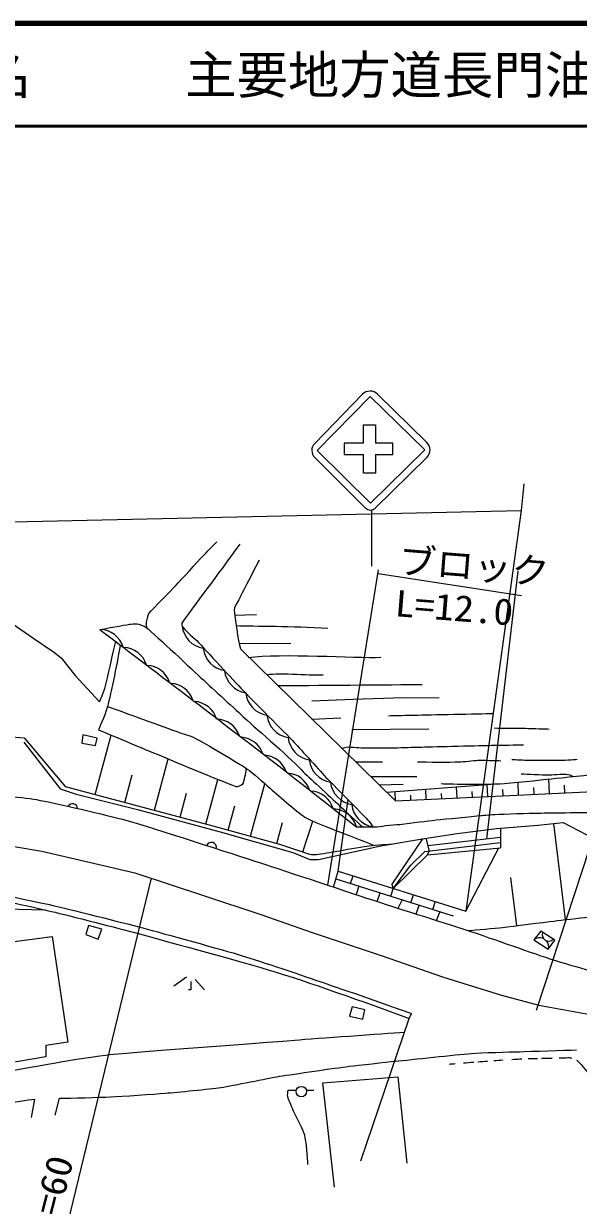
# Model space of a CAD drawing. Units: millimetres, scale not verified. Extents: x 40000 to 680000, y 20000 to 380000.
# Drawn here: x 199604 to 253615, y 264834 to 380000 of the extents above; entities that cross this region are included whole.
import ezdxf
from ezdxf.enums import TextEntityAlignment as Align

# ---------------------------------------------------------------- set-up
doc = ezdxf.new("R2010")
doc.units = ezdxf.units.MM
doc.header["$LTSCALE"] = 1000
doc.linetypes.add('CHAIN', pattern=[18.5, 12, -1.5, 3.5, -1.5])
for name, color, linetype, lineweight in [('M-BMK', 2, 'CHAIN', 13), ('M-TTL', 2, 'Continuous', 140), ('M-TTL-LINE', 7, 'Continuous', 50), ('M-TTL-TXT', 7, 'Continuous', 13), ('M-WORK', 1, 'Continuous', 13)]:
    doc.layers.add(name, color=color, linetype=linetype, lineweight=lineweight)
doc.styles.add('ＭＳ ゴシック', font='')
doc.styles.get('ＭＳ ゴシック').set_extended_font_data('MS Gothic')

msp = doc.modelspace()

# ---------------------------------------------------------------- linework, layer by layer
at = {"layer": 'M-BMK'}
msp.add_lwpolyline([(166761, 301516), (167851, 301555), (179362, 301454), (182197, 301294), (186891, 301077), (190774, 300798), (194577, 300320), (198693, 299815), (201362, 299337), (205987, 298271), (210422, 297255), (217198, 295013), (222713, 293165), (227691, 291419), (234402, 289170), (240496, 287079), (246127, 285316), (249779, 284337), (254779, 283446), (260666, 282752), (261763, 282793)], dxfattribs=at)
at = {"layer": 'M-TTL'}
msp.add_line((680000, 380000), (40000, 380000), dxfattribs=at)
at = {"layer": 'M-TTL-LINE'}
msp.add_line((40000, 370000), (680000, 370000), dxfattribs=at)
at = {"layer": 'M-WORK'}
for p, q in [((232605, 343875), (227941, 339092)), ((238870, 339185), (234063, 343891)), ((233850, 340893), (233850, 339122)), ((232692, 339122), (230820, 339122)), ((227952, 337707), (232902, 332793)), ((233843, 332790), (238871, 337730)), ((91675, 329080), (248056, 332553)), ((233465, 332605), (233465, 327142)), ((229235, 296035), (234168, 326785)), ((234108, 326410), (248074, 324274)), ((247737, 326631), (244662, 300555)), ((249528, 283854), (262218, 322523)), ((220153, 322355), (222263, 322415)), ((220586, 319598), (225605, 319612)), ((220703, 319076), (235815, 304248)), ((227680, 312230), (230488, 312360)), ((231553, 311223), (239061, 311288)), ((206556, 304886), (208109, 310668)), ((212338, 303333), (213683, 308341)), ((231934, 308055), (234546, 308060)), ((209447, 304110), (210172, 306807)), ((217346, 301988), (218516, 306344)), ((233385, 306632), (237891, 306638)), ((250798, 304963), (250731, 306381)), ((221697, 300801), (223093, 305912)), ((234206, 305827), (236543, 305896)), ((234957, 305089), (245117, 305898)), ((238812, 304391), (238763, 305392)), ((241808, 304535), (241756, 305630)), ((244805, 304679), (244748, 305868)), ((246303, 304751), (246273, 305366)), ((247801, 304822), (247743, 306067)), ((249300, 304893), (249268, 305558)), ((252296, 305034), (252261, 305785)), ((214842, 302661), (215471, 305001)), ((235815, 304248), (235771, 305154)), ((237313, 304320), (237290, 304796)), ((240310, 304463), (240285, 304987)), ((243306, 304607), (243279, 305178)), ((219522, 301395), (220168, 303761)), ((224253, 300103), (224809, 302142)), ((226772, 299287), (227761, 302281)), ((252352, 292677), (251228, 302050)), ((238954, 299891), (246047, 300716)), ((246051, 301591), (246042, 299689)), ((242668, 293510), (245875, 299673)), ((230214, 297403), (242668, 293510)), ((212017, 296727), (203314, 260753)), ((229999, 296668), (241435, 293039)), ((231443, 296204), (231700, 296939)), ((247617, 292089), (247032, 296798)), ((232238, 295949), (231965, 295127)), ((234024, 294447), (234321, 295280)), ((235348, 294950), (235589, 295723)), ((237304, 294322), (237550, 295110)), ((236055, 293794), (236471, 294589)), ((237811, 293234), (238128, 294057)), ((239664, 294449), (239406, 293647)), ((239813, 292596), (240125, 293416)), ((214217, 286234), (215459, 287115)), ((216308, 286857), (217217, 285847)), ((202687, 273621), (203100, 275270)), ((225371, 276045), (226151, 276054)), ((227127, 276065), (227845, 276074)), ((200661, 275185), (200338, 273384))]:
    msp.add_line(p, q, dxfattribs=at)
for points in [[(233336, 343670), (228198, 338402), (233373, 333264), (238660, 338457)], [(205361, 310680), (205257, 309886), (206586, 309655), (206774, 310381)], [(205911, 292109), (205669, 291220), (206860, 290787), (207223, 291742)], [(249968, 291540), (249290, 290697), (250690, 289787), (251330, 290675)], [(190549, 284132), (198354, 285555), (197964, 290454), (202381, 291033), (203895, 280731), (201761, 280429), (201764, 279322), (191268, 277536)], [(231586, 284171), (231325, 283261), (232638, 282996), (232827, 283895)]]:
    msp.add_lwpolyline(points, close=True, dxfattribs=at)
for points in [[(232692, 339122), (232692, 340893), (233850, 340893)], [(230820, 339122), (230820, 338012), (232692, 338012)], [(233850, 338012), (235558, 338012), (235558, 339122), (233850, 339122)], [(233850, 338012), (233850, 336186), (232692, 336186), (232692, 338012)], [(248321, 335167), (248056, 332553), (242668, 293510)], [(180109, 323907), (181578, 323643), (183200, 323751), (191605, 325990), (194801, 324094), (196764, 322720), (200581, 320086), (202506, 318790), (203254, 318186), (204604, 316465), (206998, 313921)], [(227653, 314011), (231675, 314166), (236595, 314312), (240065, 314299)], [(172397, 307844), (179662, 312003), (199668, 310394), (203659, 305664)], [(199608, 309980), (203145, 305413), (204710, 304902), (210689, 303405), (218735, 301236), (225802, 299231), (227483, 298538), (228302, 298537), (234374, 299867), (238632, 300594), (241800, 301083), (245647, 301558), (249655, 301882), (252142, 302148), (255129, 300594), (258508, 298794), (260987, 296837), (263020, 295251), (267075, 295716)], [(235815, 304248), (246939, 304782), (255765, 305197), (261687, 306396)], [(203659, 305664), (217653, 301905), (224519, 300031), (227338, 299100)], [(229762, 295860), (230214, 297403), (231192, 304381)], [(238756, 300613), (239096, 299368), (238910, 298986)], [(235589, 295723), (235501, 296124), (238460, 300565)], [(235589, 295723), (237313, 297989), (238673, 299317), (246045, 300203)], [(235589, 295723), (238925, 299000), (246042, 299689)], [(174706, 295935), (174900, 295503), (179018, 295251), (184144, 294797), (199101, 293701), (201721, 293626)], [(215883, 286664), (215867, 285841), (215652, 285852)], [(232449, 269182), (237127, 283035), (237359, 283542)], [(229867, 266594), (228749, 276767), (236029, 277349), (236916, 268956)]]:
    msp.add_lwpolyline(points, dxfattribs=at)
msp.add_circle((226640, 275920), 508, dxfattribs=at)
for centre, radius, start, end in [((233342, 343155), 1030, 45.60735, 135.71744), ((228645, 338405), 984, 135.71744, 225.20684), ((238157, 338457), 1019, 314.49117, 45.60735), ((233373, 333268), 670, 225.20684, 314.49117), ((207001, 318559), 2388, 16.42782, 89.28269), ((217512, 321585), 2499, 186.62868, 260.36847), ((209272, 316811), 2388, 17.14561, 88.38146), ((219577, 319410), 2499, 186.62868, 260.36847), ((211543, 315062), 2388, 17.7835, 87.65427), ((221641, 317235), 2499, 186.62868, 260.36847), ((213814, 313314), 2388, 18.35934, 87.00964), ((223705, 315059), 2499, 186.62868, 260.36847), ((216086, 311566), 2388, 15.54289, 86.42952), ((218357, 309818), 2388, 19.28987, 89.28269), ((225770, 312884), 2499, 186.62868, 260.36847), ((220628, 308069), 2388, 19.50635, 85.50457), ((227834, 310708), 2499, 186.62868, 260.36847), ((222899, 306321), 2388, 18.96544, 85.33396), ((229898, 308533), 2499, 186.62868, 260.36847), ((225170, 304573), 2388, 18.06618, 85.92351), ((227442, 302824), 2388, 16.97083, 86.81793), ((231963, 306357), 2499, 186.62868, 260.36847), ((204362, 303479), 500, 4.00791, 150.44117), ((229713, 301076), 2388, 15.54289, 87.89413), ((234027, 304182), 2499, 186.62868, 260.36847), ((217875, 299706), 500, 348.24208, 156.03958), ((250711, 291204), 618, 158.28001, 316.85957), ((249864, 290048), 866, 66.46129, 131.46517), ((249864, 290048), 866, 342.44379, 41.03343)]:
    msp.add_arc(centre, radius, start, end, dxfattribs=at)
for points, knots in [([(211612, 321104), (211577, 321208), (211546, 321542), (211561, 321651), (211585, 321826), (211695, 322361), (211805, 322499), (212276, 323091), (213899, 324682), (214416, 325233), (214954, 325808), (216542, 327556), (217082, 328130), (217342, 328407), (218141, 329220), (218413, 329484)], [0, 0, 0, 0, 1, 1, 1, 2, 2, 2, 3, 3, 3, 4, 4, 4, 5, 5, 5, 5]), ([(220648, 329278), (218526, 326311), (216085, 323153), (214992, 321559), (214813, 321159), (216179, 320213), (216454, 319871), (217368, 318919), (220041, 315995), (220954, 315041), (221943, 314009), (224974, 310976), (225960, 309940), (226620, 309247), (228523, 307095), (229179, 306397), (229536, 306018), (230657, 304927), (231021, 304555), (231443, 304124), (232713, 302836), (233112, 302385), (233218, 302265), (233435, 301970), (233609, 301718)], [0, 0, 0, 0, 1, 1, 1, 2, 2, 2, 3, 3, 3, 4, 4, 4, 5, 5, 5, 6, 6, 6, 7, 7, 7, 8, 8, 8, 8]), ([(222531, 327709), (222109, 326906), (220864, 324484), (220456, 323673), (220378, 323519), (220095, 323057), (220104, 322885), (220146, 322115), (220506, 319822), (220703, 319076)], [0, 0, 0, 0, 1, 1, 1, 2, 2, 2, 3, 3, 3, 3]), ([(207031, 320947), (207604, 321065), (209332, 321377), (209910, 321467), (210054, 321489), (210493, 321532), (210636, 321508), (210818, 321477), (211364, 321315), (211505, 321196), (212667, 320212), (215981, 317067), (217100, 316035), (217911, 315286), (220347, 313042), (221159, 312294), (222293, 311250), (225898, 308161), (226831, 307076), (227573, 306392), (229787, 304328), (230526, 303640), (230927, 303266), (232049, 302218), (232591, 301710)], [0, 0, 0, 0, 1, 1, 1, 2, 2, 2, 3, 3, 3, 4, 4, 4, 5, 5, 5, 6, 6, 6, 7, 7, 7, 8, 8, 8, 8]), ([(207031, 320947), (210199, 318556), (219669, 311338), (222814, 308917), (224666, 307492), (230186, 303171), (232014, 301716)], [0, 0, 0, 0, 1, 1, 1, 2, 2, 2, 2]), ([(209013, 319446), (208819, 318218), (208077, 314640), (207771, 313458), (207649, 312985), (207111, 311617), (206879, 311188)], [0, 0, 0, 0, 1, 1, 1, 2, 2, 2, 2]), ([(206998, 313921), (207134, 314193), (207457, 315046), (207536, 315339), (207767, 316198), (208344, 318804), (208544, 319670), (208549, 319692), (208560, 319747), (208567, 319784)], [0, 0, 0, 0, 1, 1, 1, 2, 2, 2, 3, 3, 3, 3]), ([(207771, 313458), (209165, 312948), (213349, 311430), (214746, 310928), (215031, 310826), (215913, 310580), (216181, 310436), (217244, 309863), (220372, 308026), (221378, 307357), (221837, 307052), (223064, 305935), (223487, 305581), (224182, 304999), (226204, 303166), (226968, 302678), (227551, 302304), (229510, 301575), (230151, 301314), (230829, 301040), (232602, 300349), (233721, 299921)], [0, 0, 0, 0, 1, 1, 1, 2, 2, 2, 3, 3, 3, 4, 4, 4, 5, 5, 5, 6, 6, 6, 7, 7, 7, 7]), ([(235133, 312556), (235636, 312567), (237147, 312598), (237651, 312609), (239192, 312642), (243814, 312741), (245355, 312774)], [0, 0, 0, 0, 1, 1, 1, 2, 2, 2, 2]), ([(206879, 311188), (207951, 310731), (211177, 309381), (212254, 308937), (213855, 308277), (218638, 306240), (220273, 305669), (220407, 305623), (220864, 305786), (220938, 305907), (221089, 306151), (221246, 307017), (221280, 307303), (221283, 307332), (221285, 307371), (221286, 307417)], [0, 0, 0, 0, 1, 1, 1, 2, 2, 2, 3, 3, 3, 4, 4, 4, 5, 5, 5, 5]), ([(245419, 311356), (246088, 311355), (248096, 311333), (248765, 311320), (249169, 311312), (250381, 311272), (250784, 311254)], [0, 0, 0, 0, 1, 1, 1, 2, 2, 2, 2]), ([(230559, 309405), (230734, 309419), (231283, 309551), (231478, 309496), (231684, 309499), (232257, 309431), (232462, 309432), (235237, 309377), (237183, 309482), (238363, 309504), (239780, 309530), (244028, 309646), (245445, 309676), (246008, 309687), (247699, 309707), (248262, 309708)], [0, 0, 0, 0, 1, 1, 1, 2, 2, 2, 3, 3, 3, 4, 4, 4, 5, 5, 5, 5]), ([(237952, 308055), (238762, 308033), (241194, 308032), (242004, 308052), (242369, 308062), (243457, 308194), (243821, 308205), (244273, 308218), (245630, 308197), (246082, 308170)], [0, 0, 0, 0, 1, 1, 1, 2, 2, 2, 3, 3, 3, 3]), ([(247134, 308298), (247458, 308276), (248432, 308233), (248757, 308226), (249342, 308215), (251100, 308200), (251685, 308210), (252051, 308216), (253146, 308273), (253510, 308305)], [0, 0, 0, 0, 1, 1, 1, 2, 2, 2, 3, 3, 3, 3]), ([(240259, 305933), (241401, 305877), (244834, 305869), (245976, 305920), (246982, 305964), (249985, 306306), (250987, 306407), (251967, 306506), (254905, 306816), (255885, 306921), (256138, 306949), (256895, 307040), (257148, 307073)], [0, 0, 0, 0, 1, 1, 1, 2, 2, 2, 3, 3, 3, 4, 4, 4, 4]), ([(248055, 306892), (248574, 306853), (250135, 306791), (250655, 306788), (251010, 306786), (252073, 306890), (252427, 306868), (252576, 306858), (253012, 306713), (253137, 306630)], [0, 0, 0, 0, 1, 1, 1, 2, 2, 2, 3, 3, 3, 3]), ([(65667, 281931), (66317, 281773), (67389, 281516), (67664, 281456), (68082, 281366), (69337, 281107), (69758, 281034), (70269, 280946), (71809, 280736), (72320, 280653), (72593, 280608), (73402, 280408), (73677, 280393), (74377, 280354), (76480, 280364), (77181, 280384), (77645, 280397), (79034, 280515), (79497, 280559), (80090, 280615), (81873, 280768), (82458, 280883), (83337, 281057), (85939, 281743), (86797, 282003), (87414, 282191), (89217, 282897), (89822, 283121), (90347, 283316), (91945, 283849), (92448, 284094), (93286, 284501), (95697, 285914), (96507, 286372), (97189, 286757), (99221, 287933), (99907, 288309), (101129, 288979), (104815, 290945), (106043, 291602), (106827, 292022), (109181, 293273), (109966, 293692), (110456, 293953), (111919, 294753), (112416, 295002), (113188, 295390), (115538, 296486), (116310, 296873), (117331, 297386), (120359, 298994), (121382, 299504), (122444, 300035), (125637, 301619), (126732, 302077), (127408, 302359), (129509, 303005), (130216, 303194), (130889, 303373), (132936, 303783), (133620, 303912), (134596, 304095), (137530, 304610), (138513, 304749), (139534, 304894), (142605, 305257), (143633, 305334), (145064, 305443), (149366, 305627), (150800, 305680), (152012, 305725), (155650, 305803), (156863, 305826), (158246, 305853), (162394, 305914), (163777, 305933), (165136, 305951), (169213, 306001), (170572, 306013), (172051, 306025), (176487, 306085), (177965, 306052), (179894, 306010), (185678, 305750), (187605, 305640), (188910, 305566), (191771, 305562), (194121, 305135), (195468, 305006), (199512, 304614), (200843, 304374), (202603, 304058), (207835, 302850), (209555, 302364), (212201, 301617), (220045, 299059), (222661, 298213), (224945, 297474), (231772, 295182), (234054, 294437), (235885, 293839), (241396, 292103), (243224, 291496), (244818, 290967), (249569, 289285), (251164, 288761), (251834, 288540), (253869, 287960), (254549, 287771), (254814, 287698), (255615, 287464), (255891, 287453), (256903, 287412), (259942, 287468), (260954, 287515), (261435, 287537), (262879, 287686), (263347, 287800), (264252, 288021), (266911, 288886), (267792, 289187), (268418, 289400), (270279, 290088), (270879, 290364), (271116, 290474), (271753, 290937), (271952, 291105), (272372, 291459), (273643, 292617), (273966, 292967)], [0, 0, 0, 0, 1, 1, 1, 2, 2, 2, 3, 3, 3, 4, 4, 4, 5, 5, 5, 6, 6, 6, 7, 7, 7, 8, 8, 8, 9, 9, 9, 10, 10, 10, 11, 11, 11, 12, 12, 12, 13, 13, 13, 14, 14, 14, 15, 15, 15, 16, 16, 16, 17, 17, 17, 18, 18, 18, 19, 19, 19, 20, 20, 20, 21, 21, 21, 22, 22, 22, 23, 23, 23, 24, 24, 24, 25, 25, 25, 26, 26, 26, 27, 27, 27, 28, 28, 28, 29, 29, 29, 30, 30, 30, 31, 31, 31, 32, 32, 32, 33, 33, 33, 34, 34, 34, 35, 35, 35, 36, 36, 36, 37, 37, 37, 38, 38, 38, 39, 39, 39, 40, 40, 40, 41, 41, 41, 42, 42, 42, 43, 43, 43, 43]), ([(232014, 301716), (232379, 301706), (233476, 301710), (233841, 301724), (234177, 301736), (235459, 301949), (236228, 301949), (237432, 302144), (238920, 302293), (239772, 302391), (240641, 302490), (243252, 302747), (244122, 302830), (244398, 302857), (245226, 302930), (245503, 302942), (246345, 302977), (248874, 303047), (249717, 303063), (250968, 303088), (254723, 303137), (255974, 303146)], [0, 0, 0, 0, 1, 1, 1, 2, 2, 2, 3, 3, 3, 4, 4, 4, 5, 5, 5, 6, 6, 6, 7, 7, 7, 7]), ([(227338, 299100), (227475, 299076), (227694, 298959), (228121, 299041), (228538, 299079), (229695, 299291), (230110, 299355), (230692, 299446), (232431, 299774), (233016, 299849), (233487, 299910), (234909, 300025), (235383, 300039)], [0, 0, 0, 0, 1, 1, 1, 2, 2, 2, 3, 3, 3, 4, 4, 4, 4]), ([(108358, 282971), (108412, 282999), (108463, 283026), (108510, 283051), (109286, 283459), (111596, 284717), (112376, 285117), (112468, 285164), (112774, 285234), (112866, 285282), (114468, 286115), (119241, 288681), (120842, 289517), (121315, 289763), (122750, 290473), (123236, 290694), (123816, 290959), (125572, 291725), (126170, 291948), (126782, 292176), (128659, 292733), (129276, 292945), (129851, 293143), (131548, 293815), (132128, 293994), (132553, 294125), (133857, 294410), (134293, 294495), (134642, 294563), (135699, 294700), (136050, 294760), (136579, 294849), (138157, 295168), (138689, 295241), (139286, 295323), (141088, 295468), (141687, 295533), (141961, 295563), (142777, 295693), (143051, 295716), (143880, 295788), (146372, 295957), (147203, 296008), (148057, 296060), (150621, 296207), (151477, 296232), (152624, 296265), (156068, 296305), (157216, 296300), (158200, 296295), (161151, 296177), (162135, 296177), (165192, 296179), (174364, 296296), (177422, 296309), (179036, 296315), (183878, 296311), (185491, 296275), (186735, 296248), (190469, 296121), (191708, 295996), (192966, 295868), (196716, 295256), (197957, 295008), (203032, 294033), (205210, 293366), (207020, 292938), (207861, 292739), (210374, 292101), (211208, 291874), (213147, 291347), (218959, 289750), (220881, 289167), (222470, 288684), (227190, 287083), (228762, 286546), (230486, 285958), (235644, 284155), (237359, 283542)], [0, 0, 0, 0, 1, 1, 1, 2, 2, 2, 3, 3, 3, 4, 4, 4, 5, 5, 5, 6, 6, 6, 7, 7, 7, 8, 8, 8, 9, 9, 9, 10, 10, 10, 11, 11, 11, 12, 12, 12, 13, 13, 13, 14, 14, 14, 15, 15, 15, 16, 16, 16, 17, 17, 17, 18, 18, 18, 19, 19, 19, 20, 20, 20, 21, 21, 21, 22, 22, 22, 23, 23, 23, 24, 24, 24, 25, 25, 25, 26, 26, 26, 26]), ([(157885, 295768), (160622, 295810), (168835, 295913), (171572, 295940), (172222, 295946), (174172, 295934), (174822, 295935), (177211, 295939), (184380, 296027), (186768, 295965), (187909, 295936), (191325, 295633), (192456, 295483), (193503, 295345), (196612, 294734), (197646, 294524), (198587, 294333), (201399, 293709), (202331, 293482), (203998, 293075), (208986, 291804), (210642, 291354), (213478, 290584), (221986, 288260), (224790, 287379), (227286, 286595), (234691, 283988), (237127, 283035)], [0, 0, 0, 0, 1, 1, 1, 2, 2, 2, 3, 3, 3, 4, 4, 4, 5, 5, 5, 6, 6, 6, 7, 7, 7, 8, 8, 8, 9, 9, 9, 9]), ([(242871, 291612), (243544, 291662), (245561, 291848), (246231, 291922), (247238, 292034), (250250, 292424), (251255, 292544), (251909, 292622), (253869, 292868), (254525, 292910), (255136, 292950), (256975, 292990), (257587, 292957), (257847, 292943), (258615, 292764), (258861, 292676), (259074, 292599), (259667, 292262), (259859, 292143), (260088, 292001), (260751, 291537), (260964, 291372), (261199, 291190), (261880, 290615), (262093, 290408), (262283, 290223), (262802, 289620), (262975, 289419), (263155, 289209), (263682, 288567), (263857, 288353), (263912, 288287), (264073, 288084), (264125, 288016)], [0, 0, 0, 0, 1, 1, 1, 2, 2, 2, 3, 3, 3, 4, 4, 4, 5, 5, 5, 6, 6, 6, 7, 7, 7, 8, 8, 8, 9, 9, 9, 10, 10, 10, 11, 11, 11, 11]), ([(111062, 274092), (113147, 273991), (119405, 273749), (121492, 273690), (126338, 273551), (140878, 273199), (145725, 273102), (149601, 273024), (161229, 272706), (165104, 272813), (167085, 272867), (172992, 273628), (174955, 273907), (177540, 274274), (185263, 275595), (187836, 276042), (190951, 276583), (200278, 278307), (203393, 278845), (204312, 279003), (207078, 279436), (208006, 279522), (211603, 279856), (222412, 280665), (226014, 280942), (228146, 281106), (234545, 281576), (236678, 281726)], [0, 0, 0, 0, 1, 1, 1, 2, 2, 2, 3, 3, 3, 4, 4, 4, 5, 5, 5, 6, 6, 6, 7, 7, 7, 8, 8, 8, 9, 9, 9, 9]), ([(203100, 275270), (204090, 275277), (207058, 275358), (208046, 275406), (209119, 275457), (212333, 275675), (213403, 275767), (214488, 275859), (217740, 276168), (218817, 276327), (219966, 276497), (223378, 277220), (224525, 277410), (225875, 277633), (229940, 278211), (231297, 278388), (232197, 278505), (234905, 278787), (235808, 278882), (237285, 279037), (241714, 279524), (243194, 279638), (244128, 279710), (246939, 279780), (247875, 279811), (248986, 279849), (252321, 279953), (253433, 279984)], [0, 0, 0, 0, 1, 1, 1, 2, 2, 2, 3, 3, 3, 4, 4, 4, 5, 5, 5, 6, 6, 6, 7, 7, 7, 8, 8, 8, 9, 9, 9, 9]), ([(247148, 279062), (247442, 279081), (247696, 279096), (247893, 279107), (247959, 279110), (248035, 279114), (248119, 279117)], [0, 0, 0, 0, 1, 1, 1, 2, 2, 2, 2]), ([(251739, 279199), (251976, 279203), (252178, 279207), (252329, 279211), (252430, 279214), (252736, 279250), (252833, 279226), (252863, 279218), (252904, 279205), (252952, 279189)], [0, 0, 0, 0, 1, 1, 1, 2, 2, 2, 3, 3, 3, 3]), ([(253424, 278989), (253483, 278958), (253530, 278928), (253558, 278902), (253894, 278590), (254752, 277507), (255055, 277163), (255057, 277161), (255059, 277159), (255061, 277157)], [0, 0, 0, 0, 1, 1, 1, 2, 2, 2, 3, 3, 3, 3]), ([(227273, 268812), (227297, 269389), (227112, 271125), (226967, 271684), (226846, 272152), (226151, 273436), (225956, 273878), (225821, 274186), (225406, 275109), (225318, 275434), (225286, 275552), (225319, 275934), (225371, 276045)], [0, 0, 0, 0, 1, 1, 1, 2, 2, 2, 3, 3, 3, 4, 4, 4, 4]), ([(84184, 271705), (88546, 271552), (101633, 271117), (105996, 270979), (107727, 270924), (112919, 270753), (114651, 270741), (117984, 270718), (127981, 270826), (131314, 270803), (134294, 270783), (143232, 270576), (146212, 270526), (150028, 270462), (161475, 270240), (165292, 270233), (165902, 270232), (167723, 270434), (168331, 270490), (169948, 270638), (174802, 271043), (176413, 271249), (178029, 271457), (182846, 272289), (184453, 272559), (186386, 272885), (192175, 273918), (194110, 274232), (195417, 274443), (199348, 275016), (200661, 275185)], [0, 0, 0, 0, 1, 1, 1, 2, 2, 2, 3, 3, 3, 4, 4, 4, 5, 5, 5, 6, 6, 6, 7, 7, 7, 8, 8, 8, 9, 9, 9, 10, 10, 10, 10])]:
    msp.add_open_spline(points, degree=3, knots=knots, dxfattribs=at)
for points in [[(220303, 321331), (222085, 321280), (225738, 321301), (229210, 321073)], [(221458, 318229), (224713, 318658), (231833, 318161), (234393, 318246)], [(223269, 316558), (224570, 316776), (227941, 316443), (228771, 316540)], [(224359, 315489), (227170, 315510), (235605, 315576), (238416, 315597)], [(242433, 278719), (242743, 278744), (243077, 278770), (243424, 278796)], [(243829, 278827), (244141, 278851), (244458, 278874), (244772, 278897)], [(245393, 278942), (245695, 278963), (245988, 278984), (246266, 279003)], [(248739, 279138), (249012, 279145), (249317, 279152), (249632, 279159)], [(250019, 279167), (250372, 279174), (250728, 279181), (251058, 279187)], [(241042, 278602), (241197, 278616), (241389, 278633), (241608, 278652)]]:
    msp.add_open_spline(points, degree=3, dxfattribs=at)

# ---------------------------------------------------------------- texts
at = {"layer": 'M-TTL-TXT', "style": 'ＭＳ ゴシック'}
msp.add_text('路 線 名      主要地方道長門油谷線', height=3666, dxfattribs=at).set_placement((180380, 375000), align=Align.MIDDLE_LEFT)
at = {"layer": 'M-WORK', "style": 'ＭＳ ゴシック'}
for s, rotation, width, p in [('ブロック', 355.451, 1.05, (235957, 325682)), ('L=12.0', 355.451, 1.1, (235624, 321495)), ('R=60', 75.617, 1.1, (203326, 261636))]:
    msp.add_text(s, height=2566, rotation=rotation, dxfattribs=dict(at, width=width)).set_placement(p, align=Align.BOTTOM_LEFT)

doc.saveas('drawing.dxf')
